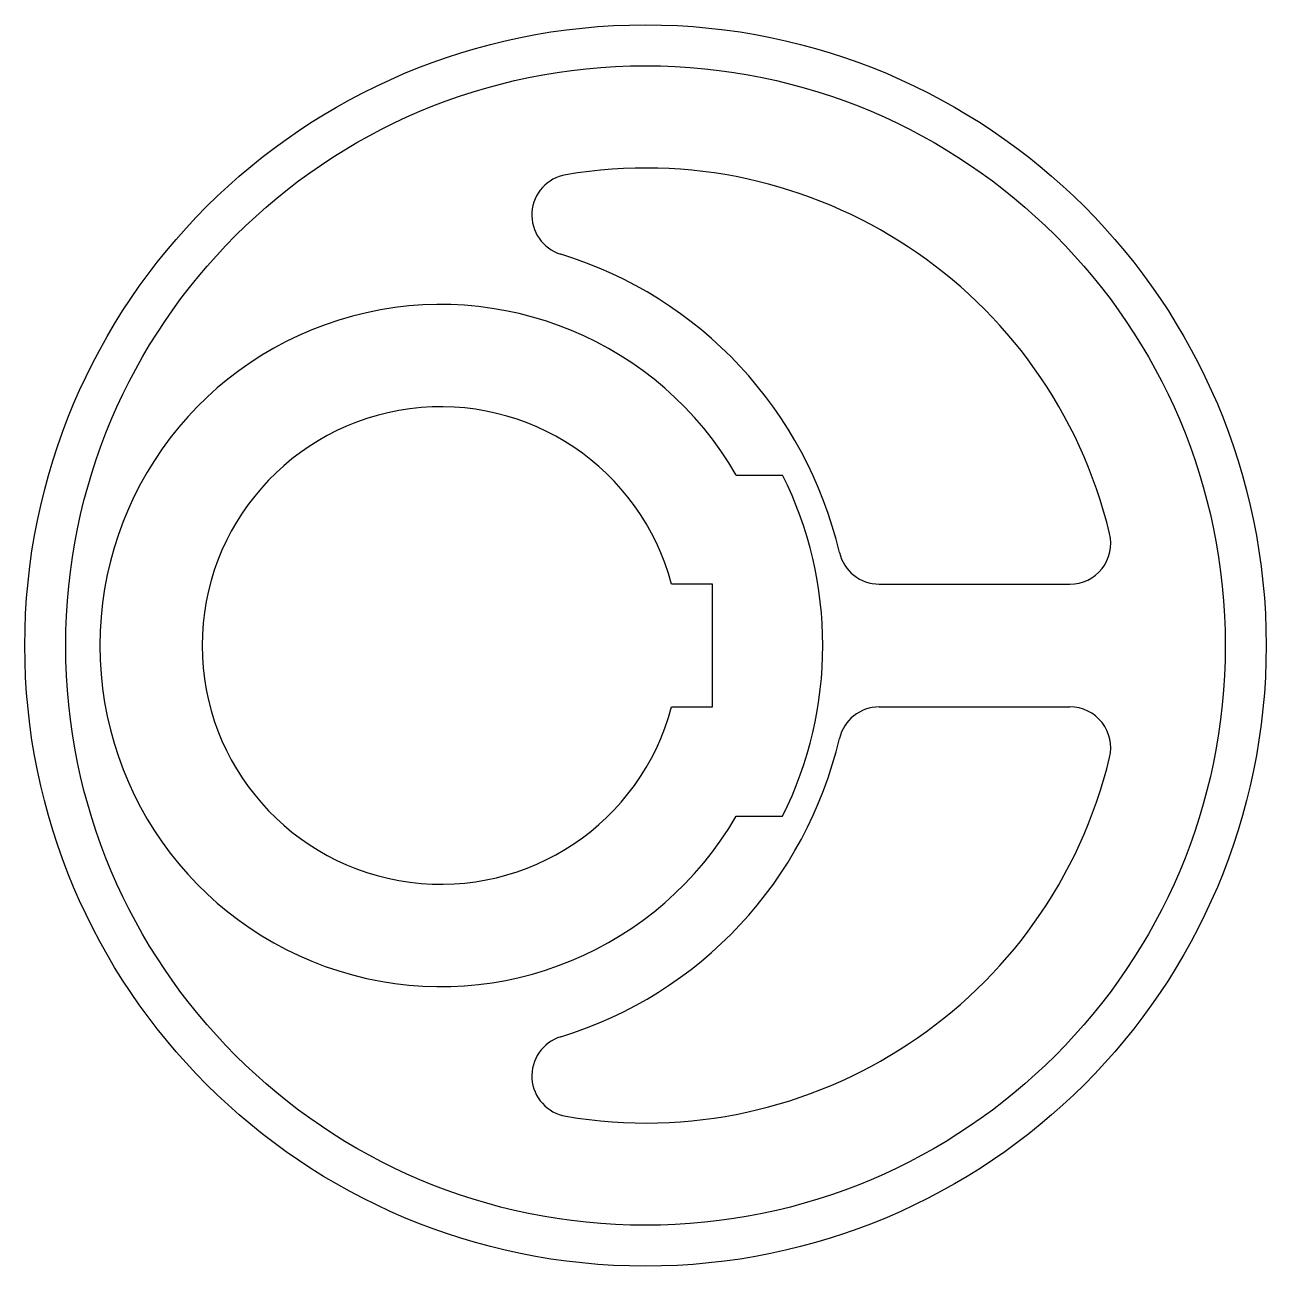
# Model space of a CAD drawing. Header units: millimetres. Extents: x 2045 to 2227, y 1369 to 1551.
import ezdxf

# ---------------------------------------------------------------- set-up
doc = ezdxf.new("R2010")
doc.units = ezdxf.units.MM

msp = doc.modelspace()

# ---------------------------------------------------------------- linework, layer by layer
for p, q in [((2149.33, 1485.17), (2156.14, 1485.17)), ((2149.33, 1485.17), (2156.14, 1485.17)), ((2149.33, 1485.17), (2156.14, 1485.17)), ((2149.33, 1485.17), (2156.14, 1485.17)), ((2170.31, 1469.17), (2198.25, 1469.17)), ((2170.31, 1451.17), (2198.25, 1451.17)), ((2149.33, 1435.17), (2156.14, 1435.17))]:
    msp.add_line(p, q)
msp.add_lwpolyline([(2139.86, 1451.17), (2145.86, 1451.17), (2145.86, 1469.17), (2139.86, 1469.17)])
for radius in [91, 85]:
    msp.add_circle((2136.03, 1460.17), radius)
for centre, radius, start, end in [((2125.37, 1523.28), 6, 99.5941, 252.9666), ((2136.03, 1460.17), 70, 13.5548, 99.5941), ((2106.03, 1460.17), 60, 13.1366, 72.9666), ((2106.03, 1460.17), 50, 30, 330), ((2106.03, 1460.17), 35, 14.9006, 345.0994), ((2106.03, 1460.17), 56, 333.4852, 26.5148), ((2198.25, 1475.17), 6, 270, 13.5548), ((2170.31, 1475.17), 6, 193.1366, 270), ((2170.31, 1445.17), 6, 90, 166.8634), ((2198.25, 1445.17), 6, 346.4452, 90), ((2106.03, 1460.17), 60, 287.0334, 346.8634), ((2136.03, 1460.17), 70, 260.4059, 346.4452), ((2125.37, 1397.07), 6, 107.0334, 260.4059)]:
    msp.add_arc(centre, radius, start, end)

doc.saveas('drawing.dxf')
